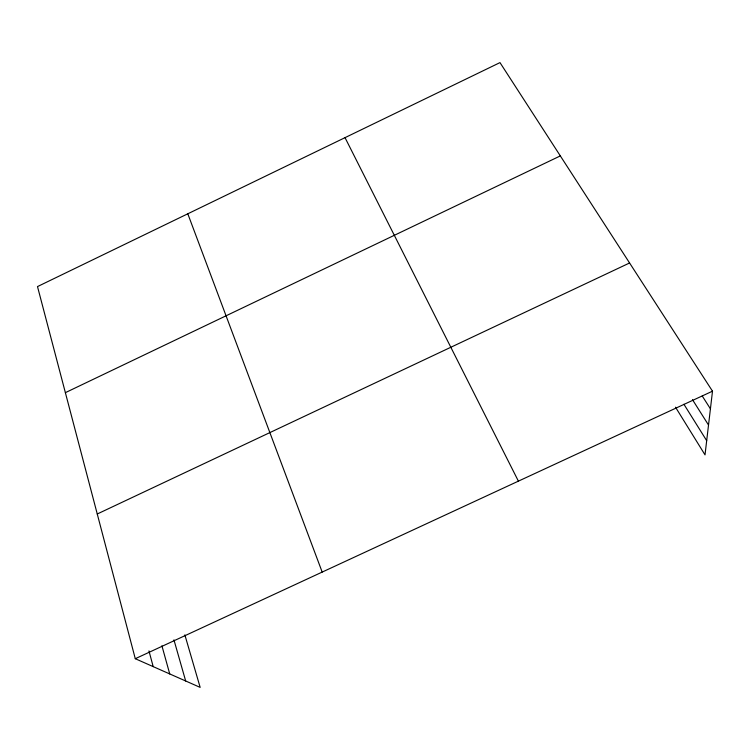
<?xml version="1.0" encoding="UTF-8"?>
<svg xmlns="http://www.w3.org/2000/svg" width="750" height="750" viewBox="0 0 750 750"><rect width="100%" height="100%" fill="white"/><g stroke="black" fill="none" stroke-linecap="round" stroke-linejoin="round"><path stroke-width="1.12" d="M184.856 634.884L200.166 687.394L135.281 658.706L37.5 286.584L499.988 62.606L712.5 391.181L705.019 454.866L675.506 407.184M65.372 392.662L560.325 155.906M97.256 513.994L629.578 262.978M135.281 658.706L712.5 391.181M702.244 396L710.428 408.816M692.475 399.656L708.525 425.053M683.925 404.269L706.688 440.681M345.028 137.653L518.4 481.144M187.8 213.797L322.181 572.081M173.944 639.881L185.672 680.981M161.916 645.816L169.734 673.941M148.95 650.916L153.197 666.628"/></g></svg>
